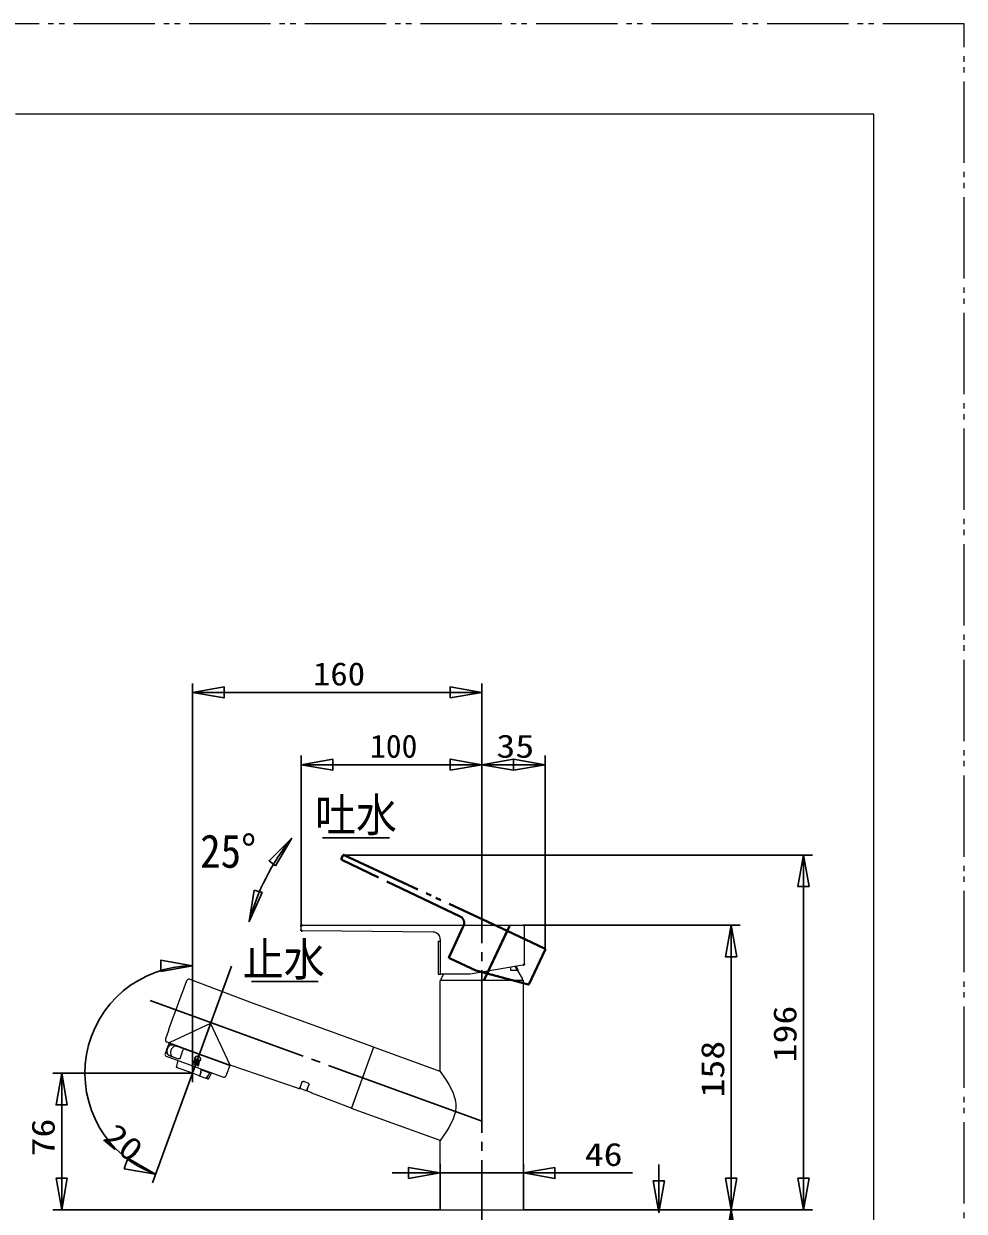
# Model space of a CAD drawing. Units: millimetres at full size, sheet at 1:5. Extents: x -1050 to 0, y -742 to 742.
# Drawn here: x -521 to 0, y 85 to 742 of the extents above; entities that cross this region are included whole.
import ezdxf
from ezdxf.enums import TextEntityAlignment as Align

# ---------------------------------------------------------------- set-up
doc = ezdxf.new("R2010")
doc.units = ezdxf.units.MM
doc.header["$LTSCALE"] = 5
doc.linetypes.add('DOUBLE_CHAIN2', pattern=[12.8, 9, -1, 0.6, -0.6, 0.6, -1])
doc.linetypes.add('LONG_CHAIN', pattern=[21, 18, -1, 1, -1])
doc.layers.add('0-0_K37531EJV', color=7, linetype='Continuous', lineweight=15)
doc.styles.add('ＭＳ ゴシック', font='')
doc.styles.add('ＭＳ 明朝', font='')
doc.styles.get('ＭＳ ゴシック').set_extended_font_data('MS Gothic')
doc.styles.get('ＭＳ 明朝').set_extended_font_data('MS Mincho')

msp = doc.modelspace()

# ---------------------------------------------------------------- linework, layer by layer
at = {"layer": '0-0_K37531EJV'}
for p, q in [((-50, 692.5), (-525, 692.5)), ((-50, 0), (-50, 692.5)), ((-367, 241.09), (-367, 242.898)), ((-344.471, 240.273), (-366.409, 240.49)), ((-293.964, 239.768), (-344.471, 240.273)), ((-243.5, 242.898), (-243.5, 222.109)), ((-291.205, 234.8), (-291.205, 216.4)), ((-291.205, 234.8), (-290.005, 234.8)), ((-290.005, 235.768), (-290.005, 235.059)), ((-290.005, 235.059), (-290.005, 220.5)), ((-290.005, 234.8), (-290.005, 216.4)), ((-290.005, 220.5), (-290.005, 216.9)), ((-246.509, 221.159), (-273.5, 216.4)), ((-251, 218.5), (-251, 220.367)), ((-247.072, 218.5), (-251, 218.5)), ((-244.565, 214.095), (-247.072, 218.5)), ((-244.5, 221.513), (-246.509, 221.159)), ((-244.498, 221.514), (-243.913, 221.617)), ((-393.864, 200.459), (-428.451, 213.58)), ((-291.205, 216.4), (-290.005, 216.4)), ((-290.005, 216.4), (-289.955, 216.4)), ((-287.18, 213), (-290, 213)), ((-290, 162.655), (-290, 213)), ((-289, 216.4), (-289.505, 216.4)), ((-289.5, 213), (-289.5, 213.848)), ((-288.123, 216.4), (-289.435, 214.095)), ((-273.5, 216.4), (-289, 216.4)), ((-244, 213), (-287.18, 213)), ((-244.5, 213), (-244.5, 213.848)), ((-327.33, 176.246), (-393.864, 200.459)), ((-417.106, 189.231), (-439.664, 178.712)), ((-417.106, 189.231), (-406.587, 166.672)), ((-440.185, 178.156), (-442.306, 172.33)), ((-439.989, 178.404), (-441.144, 178.825)), ((-440.185, 178.156), (-437.917, 177.331)), ((-423.296, 172.222), (-439.741, 178.208)), ((-438.66, 177.814), (-438.729, 177.626)), ((-441.708, 171.049), (-409.946, 159.488)), ((-440.037, 171.505), (-435.491, 169.85)), ((-437.916, 177.331), (-435.923, 176.605)), ((-435.852, 176.579), (-435.923, 176.605)), ((-434.017, 169.846), (-432.239, 174.732)), ((-407.932, 166.63), (-423.296, 172.222)), ((-326.864, 176.073), (-339.142, 142.338)), ((-339.006, 142.711), (-327.034, 175.606)), ((-290, 162.655), (-326.864, 176.073)), ((-435.994, 164.819), (-434.981, 168.6)), ((-427.161, 161.604), (-435.994, 164.819)), ((-406.544, 165.912), (-408.665, 160.086)), ((-407.932, 166.63), (-408.001, 166.442)), ((-408.001, 166.442), (-406.544, 165.912)), ((-406.852, 166.237), (-407.932, 166.63)), ((-406.348, 166.16), (-406.536, 166.228)), ((-368.377, 153.231), (-406.348, 166.16)), ((-423.358, 160.219), (-427.161, 161.604)), ((-423.358, 160.219), (-419.669, 158.877)), ((-422.441, 163.902), (-417.394, 162.065)), ((-421.857, 163.398), (-418.11, 162.034)), ((-418.328, 158.389), (-419.669, 158.877)), ((-418.328, 158.389), (-416.673, 161.937)), ((-367.02, 155.505), (-367.738, 153.531)), ((-366.55, 156.797), (-367.02, 155.505)), ((-365.398, 157.059), (-363.325, 156.321)), ((-363.981, 151.857), (-362.634, 155.633)), ((-339.645, 142.411), (-361.081, 150.619))]:
    msp.add_line(p, q, dxfattribs=at)
at = {"layer": '0-0_K37531EJV', "color": 2, "lineweight": 30}
for p, q in [((-427.161, 156.604), (-427.161, 377.411)), ((-267, 258.498), (-267, 377.411)), ((-267, 372.411), (-427.161, 372.411)), ((-367, 242.898), (-367, 337.411)), ((-267, 258.498), (-267, 337.411)), ((-267, 258.498), (-267, 337.411)), ((-231.937, 230.195), (-231.937, 337.411)), ((-267, 332.411), (-367, 332.411)), ((-231.937, 332.411), (-267, 332.411)), ((-372.213, 291.686), (-375.864, 286.968)), ((-355.123, 291.983), (-318.123, 291.983)), ((-343.125, 282.411), (-84, 282.411)), ((-89, 86), (-89, 282.411)), ((-395.775, 245.555), (-394.211, 250.908)), ((-244.1, 243.498), (-124, 243.498)), ((-129, 86), (-129, 243.498)), ((-427.161, 161.604), (-427.161, 226.111)), ((-394.511, 212.363), (-357.511, 212.363)), ((-427.161, 161.604), (-504.513, 161.604)), ((-499.513, 86), (-499.513, 161.604)), ((-427.161, 161.604), (-449.224, 100.987)), ((-427.161, 161.604), (-427.161, 156.604)), ((-316.655, 106.427), (-290, 106.427)), ((-290, 86), (-290, 111.427)), ((-244, 106.427), (-290, 106.427)), ((-244, 86), (-244, 111.427)), ((-183.665, 106.427), (-244, 106.427)), ((-169, 111.155), (-169, 84.5)), ((-290, 86), (-504.513, 86)), ((-244, 86), (-124, 86)), ((-244, 86), (-124, 86)), ((-244, 86), (-84, 86)), ((-129, -336.888), (-129, 86))]:
    msp.add_line(p, q, dxfattribs=at)
at = {"layer": '0-0_K37531EJV', "color": 5, "linetype": 'DOUBLE_CHAIN2', "lineweight": 40}
for p, q in [((-344.687, 280.482), (-343.922, 282.121)), ((-324.614, 270.22), (-344.404, 279.688)), ((-343.125, 282.411), (-253.038, 240.403)), ((-279.053, 248.417), (-324.614, 270.22)), ((-277.454, 242.476), (-283.607, 229.282)), ((-277.154, 243.119), (-277.454, 242.476)), ((-251.77, 243.122), (-264.006, 216.882)), ((-254.306, 237.684), (-263.072, 218.885)), ((-253.038, 240.403), (-254.306, 237.684)), ((-251.77, 243.122), (-253.038, 240.403)), ((-253.038, 240.403), (-232.284, 230.725)), ((-283.607, 229.282), (-285.128, 226.019)), ((-284.429, 225.141), (-284.886, 225.354)), ((-270.381, 218.591), (-284.429, 225.141)), ((-231.993, 229.928), (-240.779, 211.087)), ((-241.937, 210.969), (-270.381, 218.591)), ((-263.309, 218.377), (-263.732, 217.471)), ((-263.072, 218.885), (-263.309, 218.377)), ((-247.072, 218.5), (-248.396, 220.827)), ((-243.913, 221.617), (-243.5, 221.69)), ((-243.5, 222.109), (-243.5, 221.69)), ((-264.49, 215.844), (-265.274, 214.163)), ((-243.908, 211.497), (-245.758, 211.993)), ((-241.935, 210.969), (-241.362, 210.815))]:
    msp.add_line(p, q, dxfattribs=at)
at = {"layer": '0-0_K37531EJV', "color": 2, "linetype": 'LONG_CHAIN', "lineweight": 30}
for p, q in [((-267, 23.6), (-267, 258.498)), ((-405.565, 220.939), (-427.161, 161.604)), ((-450.482, 201.911), (-267.447, 135.291)), ((-427.161, 161.604), (-432.291, 147.508))]:
    msp.add_line(p, q, dxfattribs=at)
at = {"layer": '0-0_K37531EJV', "color": 4, "linetype": 'DOUBLE_CHAIN2'}
msp.add_lwpolyline([(-1050, -742.5), (0, -742.5), (0, 742.5), (-1050, 742.5)], close=True, dxfattribs=at)
at = {"layer": '0-0_K37531EJV', "color": 2, "lineweight": 30}
for points in [[(-409.661, 375.497), (-427.161, 372.411), (-409.661, 369.325)], [(-409.661, 375.497), (-427.161, 372.411), (-409.661, 369.325)], [(-284.5, 369.325), (-267, 372.411), (-284.5, 375.497)], [(-284.5, 369.325), (-267, 372.411), (-284.5, 375.497)], [(-349.5, 335.497), (-367, 332.411), (-349.5, 329.325)], [(-349.5, 335.497), (-367, 332.411), (-349.5, 329.325)], [(-284.5, 329.325), (-267, 332.411), (-284.5, 335.497)], [(-284.5, 329.325), (-267, 332.411), (-284.5, 335.497)], [(-249.5, 335.497), (-267, 332.411), (-249.5, 329.325)], [(-249.5, 335.497), (-267, 332.411), (-249.5, 329.325)], [(-249.437, 329.325), (-231.937, 332.411), (-249.437, 335.497)], [(-249.437, 329.325), (-231.937, 332.411), (-249.437, 335.497)], [(-381.101, 276.436), (-384.745, 279.256), (-372.213, 291.686)], [(-85.914, 264.911), (-89, 282.411), (-92.086, 264.911)], [(-85.914, 264.911), (-89, 282.411), (-92.086, 264.911)], [(-393.078, 262.999), (-388.655, 261.707), (-395.775, 245.555)], [(-125.914, 225.998), (-129, 243.498), (-132.086, 225.998)], [(-125.914, 225.998), (-129, 243.498), (-132.086, 225.998)], [(-444.661, 218.025), (-427.161, 221.111), (-444.661, 224.197)], [(-444.661, 218.025), (-427.161, 221.111), (-444.661, 224.197)], [(-496.427, 144.104), (-499.513, 161.604), (-502.598, 144.104)], [(-496.427, 144.104), (-499.513, 161.604), (-502.598, 144.104)], [(-465.014, 108.771), (-447.514, 105.685), (-462.903, 114.57)], [(-465.014, 108.771), (-447.514, 105.685), (-462.903, 114.57)], [(-307.5, 103.341), (-290, 106.427), (-307.5, 109.513)], [(-307.5, 103.341), (-290, 106.427), (-307.5, 109.513)], [(-226.5, 109.513), (-244, 106.427), (-226.5, 103.341)], [(-226.5, 109.513), (-244, 106.427), (-226.5, 103.341)], [(-502.598, 103.5), (-499.513, 86), (-496.427, 103.5)], [(-502.598, 103.5), (-499.513, 86), (-496.427, 103.5)], [(-172.086, 102), (-169, 84.5), (-165.914, 102)], [(-172.086, 102), (-169, 84.5), (-165.914, 102)], [(-132.086, 103.5), (-129, 86), (-125.914, 103.5)], [(-132.086, 103.5), (-129, 86), (-125.914, 103.5)], [(-92.086, 103.5), (-89, 86), (-85.914, 103.5)], [(-92.086, 103.5), (-89, 86), (-85.914, 103.5)], [(-125.914, 68.5), (-129, 86), (-132.086, 68.5)], [(-125.914, 68.5), (-129, 86), (-132.086, 68.5)]]:
    msp.add_lwpolyline(points, close=True, dxfattribs=at)
at = {"layer": '0-0_K37531EJV', "color": 5, "linetype": 'DOUBLE_CHAIN2', "lineweight": 40}
for points in [[(-366.4, 243.498), (-367, 243.498), (-367, 242.898)], [(-367, 241.09), (-367, 240.498), (-366.409, 240.49)], [(-264.006, 216.882), (-265.274, 214.163), (-265.758, 213.125)]]:
    msp.add_lwpolyline(points, dxfattribs=at)
at = {"layer": '0-0_K37531EJV'}
for points in [[(-366.4, 243.498), (-267, 243.498), (-244.1, 243.498)], [(-290, 86), (-244, 86), (-244, 213)], [(-439.989, 178.404), (-439.953, 178.498), (-439.883, 178.576), (-439.664, 178.712)], [(-440.037, 171.505), (-440.35, 171.654), (-440.631, 171.861), (-440.872, 172.116), (-441.07, 172.412), (-441.224, 172.74), (-441.333, 173.093), (-441.407, 173.561), (-441.415, 174.046), (-441.358, 174.539), (-441.238, 175.026), (-441.06, 175.498), (-440.828, 175.941), (-440.546, 176.347), (-440.219, 176.703), (-439.854, 177.001), (-439.54, 177.189), (-439.207, 177.33), (-438.863, 177.415), (-438.513, 177.44), (-438.167, 177.402), (-437.916, 177.331)], [(-437.916, 177.331), (-438.17, 177.396), (-438.299, 177.418), (-438.429, 177.426), (-438.691, 177.411), (-438.947, 177.359), (-439.195, 177.275), (-439.431, 177.163), (-439.655, 177.027), (-439.865, 176.871), (-440.061, 176.698), (-440.242, 176.51), (-440.41, 176.309), (-440.564, 176.098), (-440.703, 175.877), (-440.829, 175.647), (-440.94, 175.41), (-441.036, 175.167), (-441.119, 174.919), (-441.186, 174.666), (-441.237, 174.41), (-441.272, 174.151), (-441.291, 173.89), (-441.291, 173.628), (-441.273, 173.367), (-441.234, 173.109), (-441.174, 172.854), (-441.09, 172.607), (-440.981, 172.369), (-440.845, 172.146), (-440.682, 171.941), (-440.491, 171.761), (-440.386, 171.684), (-440.273, 171.618), (-440.037, 171.505)], [(-435.923, 176.605), (-436.177, 176.671), (-436.306, 176.692), (-436.436, 176.701), (-436.698, 176.685), (-436.954, 176.633), (-437.202, 176.549), (-437.438, 176.437), (-437.661, 176.302), (-437.871, 176.146), (-438.067, 175.972), (-438.249, 175.785), (-438.417, 175.584), (-438.57, 175.372), (-438.71, 175.151), (-438.835, 174.921), (-438.946, 174.685), (-439.043, 174.442), (-439.125, 174.193), (-439.192, 173.941), (-439.244, 173.684), (-439.279, 173.425), (-439.297, 173.164), (-439.298, 172.903), (-439.279, 172.642), (-439.241, 172.383), (-439.18, 172.129), (-439.096, 171.881), (-438.987, 171.644), (-438.852, 171.42), (-438.688, 171.216), (-438.498, 171.035), (-438.392, 170.958), (-438.28, 170.892), (-438.044, 170.779)], [(-435.852, 176.579), (-431.825, 175.113), (-408.001, 166.442)], [(-431.825, 175.113), (-431.843, 175.118), (-431.862, 175.121), (-431.881, 175.122), (-431.9, 175.119), (-431.919, 175.115), (-431.937, 175.109), (-431.955, 175.102), (-431.972, 175.093), (-431.988, 175.084), (-432.004, 175.073), (-432.019, 175.062), (-432.034, 175.05), (-432.062, 175.024), (-432.088, 174.996), (-432.112, 174.966), (-432.135, 174.935), (-432.156, 174.904), (-432.175, 174.871), (-432.193, 174.837), (-432.21, 174.803), (-432.225, 174.768), (-432.239, 174.732)], [(-435.491, 169.85), (-435.252, 169.79), (-435.089, 169.771), (-434.76, 169.769), (-434.512, 169.787), (-434.017, 169.846)], [(-406.587, 166.672), (-406.515, 166.473), (-406.501, 166.338), (-406.536, 166.228)], [(-423.358, 160.219), (-423.341, 160.216), (-423.324, 160.213), (-423.315, 160.213), (-423.307, 160.214), (-423.29, 160.217), (-423.274, 160.222), (-423.258, 160.228), (-423.242, 160.235), (-423.228, 160.244), (-423.213, 160.254), (-423.2, 160.264), (-423.174, 160.286), (-423.15, 160.31), (-423.127, 160.336), (-423.106, 160.363), (-423.086, 160.39), (-423.067, 160.419), (-423.05, 160.448), (-423.033, 160.478), (-423.018, 160.509), (-423.003, 160.54), (-422.99, 160.571)], [(-423.358, 160.219), (-423.317, 160.209), (-423.296, 160.205), (-423.275, 160.204), (-423.254, 160.204), (-423.233, 160.206), (-423.212, 160.21), (-423.191, 160.215), (-423.171, 160.221), (-423.152, 160.228), (-423.132, 160.237), (-423.113, 160.246), (-423.095, 160.257), (-423.077, 160.268), (-423.043, 160.293), (-423.012, 160.321), (-422.983, 160.352), (-422.956, 160.384), (-422.931, 160.418), (-422.908, 160.454), (-422.888, 160.491), (-422.871, 160.529), (-422.854, 160.568)], [(-421.857, 163.398), (-421.994, 163.455), (-422.125, 163.529), (-422.252, 163.633), (-422.305, 163.7)], [(-419.669, 158.877), (-419.628, 158.866), (-419.607, 158.863), (-419.586, 158.861), (-419.565, 158.862), (-419.544, 158.864), (-419.523, 158.867), (-419.502, 158.872), (-419.482, 158.878), (-419.462, 158.886), (-419.443, 158.894), (-419.424, 158.904), (-419.406, 158.914), (-419.388, 158.926), (-419.354, 158.951), (-419.323, 158.979), (-419.293, 159.009), (-419.266, 159.041), (-419.242, 159.075), (-419.219, 159.111), (-419.199, 159.148), (-419.181, 159.186), (-419.165, 159.226)], [(-419.669, 158.877), (-419.626, 158.865), (-419.605, 158.86), (-419.584, 158.856), (-419.562, 158.853), (-419.54, 158.852), (-419.496, 158.854), (-419.453, 158.86), (-419.41, 158.87), (-419.369, 158.884), (-419.329, 158.903), (-419.292, 158.924), (-419.256, 158.949), (-419.222, 158.978), (-419.191, 159.008), (-419.163, 159.042), (-419.137, 159.077), (-419.115, 159.115), (-419.095, 159.154)], [(-418.11, 162.034), (-417.968, 161.99), (-417.821, 161.962), (-417.656, 161.96), (-417.573, 161.977)], [(-290, 162.655), (-286.812, 157.866), (-285.345, 155.472), (-284.031, 153.078), (-282.92, 150.683), (-282.064, 148.289), (-281.747, 147.092), (-281.513, 145.894), (-281.368, 144.697), (-281.318, 143.5), (-281.368, 142.303), (-281.513, 141.106), (-281.747, 139.908), (-282.064, 138.711), (-282.92, 136.317), (-284.031, 133.922), (-285.345, 131.528), (-286.812, 129.134), (-290, 124.345)], [(-363.981, 151.857), (-367.742, 153.226), (-366.392, 156.948)], [(-366.55, 156.797), (-366.509, 156.859), (-366.392, 156.948), (-366.179, 157.039), (-365.889, 157.105)], [(-363.666, 152.441), (-363.695, 152.307), (-363.689, 152.173), (-363.634, 152.013), (-363.505, 151.848), (-363.324, 151.72), (-363.081, 151.603)], [(-363.666, 152.441), (-363.065, 154.091), (-362.594, 155.384)], [(-362.915, 156.046), (-362.735, 155.816), (-362.634, 155.633), (-362.589, 155.48), (-362.592, 155.393), (-362.594, 155.384)], [(-290, 86), (-290, 124.345), (-339.083, 142.209), (-339.142, 142.338)]]:
    msp.add_lwpolyline(points, dxfattribs=at)
at = {"layer": '0-0_K37531EJV', "color": 2, "lineweight": 30}
for points in [[(-422.942, 168.576), (-422.849, 168.835), (-422.747, 169.091), (-422.704, 169.221), (-422.676, 169.356), (-422.666, 169.496), (-422.673, 169.636), (-422.696, 169.776), (-422.734, 169.914), (-422.786, 170.046), (-422.851, 170.17), (-422.929, 170.286), (-423.018, 170.391), (-423.117, 170.488), (-423.224, 170.576), (-423.34, 170.655), (-423.461, 170.726), (-423.588, 170.79), (-423.72, 170.846), (-423.854, 170.896), (-423.99, 170.937), (-424.127, 170.971), (-424.266, 170.995), (-424.405, 171.009), (-424.544, 171.011), (-424.682, 171), (-424.819, 170.976), (-424.953, 170.937), (-425.085, 170.883), (-425.212, 170.815), (-425.331, 170.733), (-425.44, 170.641), (-425.536, 170.538), (-425.615, 170.426), (-425.677, 170.307), (-425.767, 170.05), (-425.886, 169.777), (-425.905, 169.715), (-425.912, 169.659), (-425.902, 169.61)], [(-425.902, 169.61), (-425.876, 169.569), (-425.837, 169.534), (-425.785, 169.505), (-425.722, 169.48), (-425.651, 169.46), (-425.489, 169.427), (-425.314, 169.402), (-425.138, 169.376), (-424.973, 169.345), (-424.82, 169.309), (-424.678, 169.268), (-424.545, 169.223), (-424.418, 169.174), (-424.18, 169.071), (-423.951, 168.964), (-423.717, 168.858), (-423.468, 168.76), (-422.942, 168.576)]]:
    msp.add_lwpolyline(points, dxfattribs=at)
for centre in [(-426.575, 167.035), (-426.207, 167.825), (-425.838, 168.615), (-425.366, 166.535), (-425.068, 167.354), (-424.77, 168.172), (-424.119, 166.141), (-423.893, 166.983), (-423.668, 167.825)]:
    msp.add_circle(centre, 0.35, dxfattribs=at)
for centre, radius, start, end in [((-276, 213.462), 124, 140.8875, 165), ((-427.161, 161.604), 59.507, 90, 250)]:
    msp.add_arc(centre, radius, start, end, dxfattribs=at)
at = {"layer": '0-0_K37531EJV', "color": 5, "linetype": 'DOUBLE_CHAIN2', "lineweight": 40}
for centre, radius, start, end in [((-344.143, 280.228), 0.6, 155, 244.18162), ((-343.379, 281.867), 0.6, 65, 155), ((-280.78, 244.809), 4, 13.33722, 64.42147), ((-280.78, 244.809), 4, 335, 13.33722), ((-232.537, 230.181), 0.6, 1.28509, 65), ((-232.537, 230.181), 0.6, 335, 1.28509), ((-284.675, 225.808), 0.5, 155, 245), ((-241.232, 211.298), 0.5, 255, 335)]:
    msp.add_arc(centre, radius, start, end, dxfattribs=at)
at = {"layer": '0-0_K37531EJV'}
for centre, radius, start, end in [((-366.4, 242.898), 0.6, 90, 180), ((-244.1, 242.898), 0.6, 0, 90), ((-366.4, 241.09), 0.6, 180, 269.18162), ((-294.005, 235.768), 4, 38.33722, 89.42147), ((-294.005, 235.768), 4, 0, 38.33722), ((-289.505, 216.9), 0.5, 180, 270), ((-244, 222.109), 0.5, 280, 0), ((338.222, -84.888), 824.23, 158.83343, 160.01741), ((-429.002, 212.185), 1.5, 70, 158.85084), ((-429.002, 212.185), 1.5, 68.45026, 100), ((-289, 213.848), 0.5, 150.3596, 180), ((-245, 213.848), 0.5, 0, 29.6404), ((338.017, -85.346), 824.194, 159.98261, 161.16659), ((-440.631, 180.234), 1.5, 161.14921, 250), ((-439.886, 177.516), 0.5, 70, 160), ((-439.57, 178.677), 0.5, 213.13105, 249.99876), ((-441.366, 171.988), 1, 160, 250), ((-327.503, 175.777), 0.5, 340, 69.70252), ((-435.393, 165.132), 0.5, 164.99999, 250), ((-407.185, 165.613), 0.5, 340, 70), ((-406.681, 166.707), 0.5, 250.00123, 286.86895), ((-342.757, 149.036), 81.058, 169.43224, 171.81837), ((-422.89, 162.052), 1.484, 266.14412, 271.37072), ((-339.003, 147.454), 84.872, 168.96454, 171.11094), ((-427.547, 160.326), 6.234, 32.7622, 34.99837), ((-491.829, 203.078), 84.871, 328.88906, 331.03547), ((-419.562, 158.766), 0.607, 39.66873, 49.16416), ((-488.669, 201.718), 81.562, 328.54201, 330.91072), ((-418.587, 159.015), 0.5, 250, 335), ((-417.75, 162.566), 0.614, 286.72036, 305.36016), ((-409.604, 160.428), 1, 250, 340), ((-368.208, 153.702), 0.5, 250.29748, 340), ((-367.102, 153.525), 0.5, 160, 250), ((-365.733, 156.117), 1, 70.41171, 98.94415), ((-364.283, 152.499), 0.5, 250, 340), ((-363.66, 155.379), 1, 41.82647, 70.41109), ((-363.064, 151.646), 0.0461, 248.66149, 281.77628), ((-369.659, 135.856), 17.074, 59.83898, 67.24296), ((-339.476, 142.882), 0.5, 250.29725, 340)]:
    msp.add_arc(centre, radius, start, end, dxfattribs=at)

# ---------------------------------------------------------------- texts
for s, height, style, width, p in [('160', 12.83, 'ＭＳ ゴシック', 1.1, (-360.41, 372.411)), ('35', 12.83, 'ＭＳ ゴシック', 1.2, (-258.954, 332.411)), ('吐水', 18.48, 'ＭＳ 明朝', 0.9, (-359.347, 289.804)), ('25°', 18.48, 'ＭＳ 明朝', 0.9, (-422.882, 269.807)), ('止水', 18.48, 'ＭＳ 明朝', 0.9, (-399.314, 209.87)), ('46', 12.83, 'ＭＳ ゴシック', 1.2, (-210.047, 106.427))]:
    msp.add_text(s, height=height, dxfattribs=dict(at, style=style, width=width)).set_placement(p, align=Align.BOTTOM_LEFT)
at = {"layer": '0-0_K37531EJV', "style": 'ＭＳ ゴシック'}
msp.add_text('100', height=12.83, dxfattribs=at).set_placement((-328.858, 332.411), align=Align.BOTTOM_LEFT)
at = {"layer": '0-0_K37531EJV', "style": 'ＭＳ ゴシック', "width": 1.2}
for s, rotation, p in [('196', 90, (-89, 167.627)), ('158', 90, (-129, 148.17)), ('76', 90, (-499.513, 115.579)), ('20', 320.458, (-479.868, 122.051))]:
    msp.add_text(s, height=12.83, rotation=rotation, dxfattribs=at).set_placement(p, align=Align.BOTTOM_LEFT)

doc.saveas('drawing.dxf')
